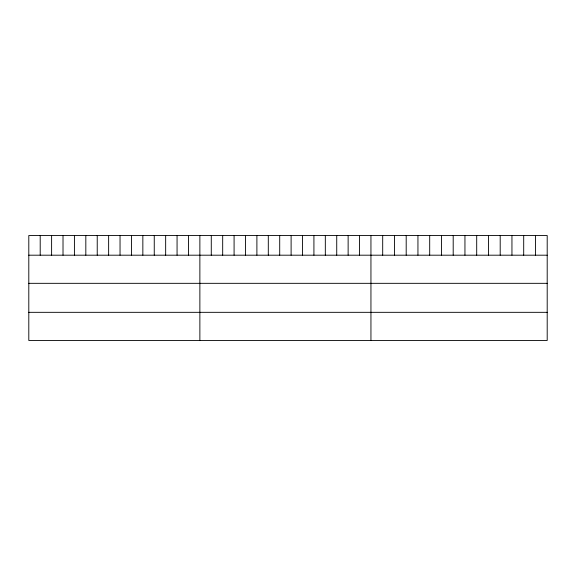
<?xml version="1.0" encoding="UTF-8"?>
<svg xmlns="http://www.w3.org/2000/svg" width="576" height="576" viewBox="0 0 576 576"><rect width="100%" height="100%" fill="white"/><g stroke="black" fill="none" stroke-linecap="round" stroke-linejoin="round"><path stroke-width="0.86" d="M547.2 255.19L547.2 340.474L28.8 340.474L28.8 235.526L547.2 235.526L547.2 255.19L28.8 255.19M28.8 283.327L547.2 283.327M28.8 312.329L547.2 312.329M535.45 235.526L535.45 255.19M523.699 235.526L523.699 255.19M511.949 235.526L511.949 255.19M500.198 235.526L500.198 255.19M488.448 235.526L488.448 255.19M476.698 235.526L476.698 255.19M464.947 235.526L464.947 255.19M453.197 235.526L453.197 255.19M441.446 235.526L441.446 255.19M429.696 235.526L429.696 255.19M417.946 235.526L417.946 255.19M406.195 235.526L406.195 255.19M394.445 235.526L394.445 255.19M382.694 235.526L382.694 255.19M370.944 235.526L370.944 340.474M359.539 235.526L359.539 255.19M348.134 235.526L348.134 255.19M336.73 235.526L336.73 255.19M325.325 235.526L325.325 255.19M313.92 235.526L313.92 255.19M302.515 235.526L302.515 255.19M291.11 235.526L291.11 255.19M279.706 235.526L279.706 255.19M268.301 235.526L268.301 255.19M256.896 235.526L256.896 255.19M245.491 235.526L245.491 255.19M234.086 235.526L234.086 255.19M222.682 235.526L222.682 255.19M211.277 235.526L211.277 255.19M199.872 235.526L199.872 340.474M188.467 235.526L188.467 255.19M177.062 235.526L177.062 255.19M165.658 235.526L165.658 255.19M154.253 235.526L154.253 255.19M142.848 235.526L142.848 255.19M131.443 235.526L131.443 255.19M120.038 235.526L120.038 255.19M108.634 235.526L108.634 255.19M97.229 235.526L97.229 255.19M85.824 235.526L85.824 255.19M74.419 235.526L74.419 255.19M63.014 235.526L63.014 255.19M51.61 235.526L51.61 255.19M40.205 235.526L40.205 255.19"/></g></svg>
